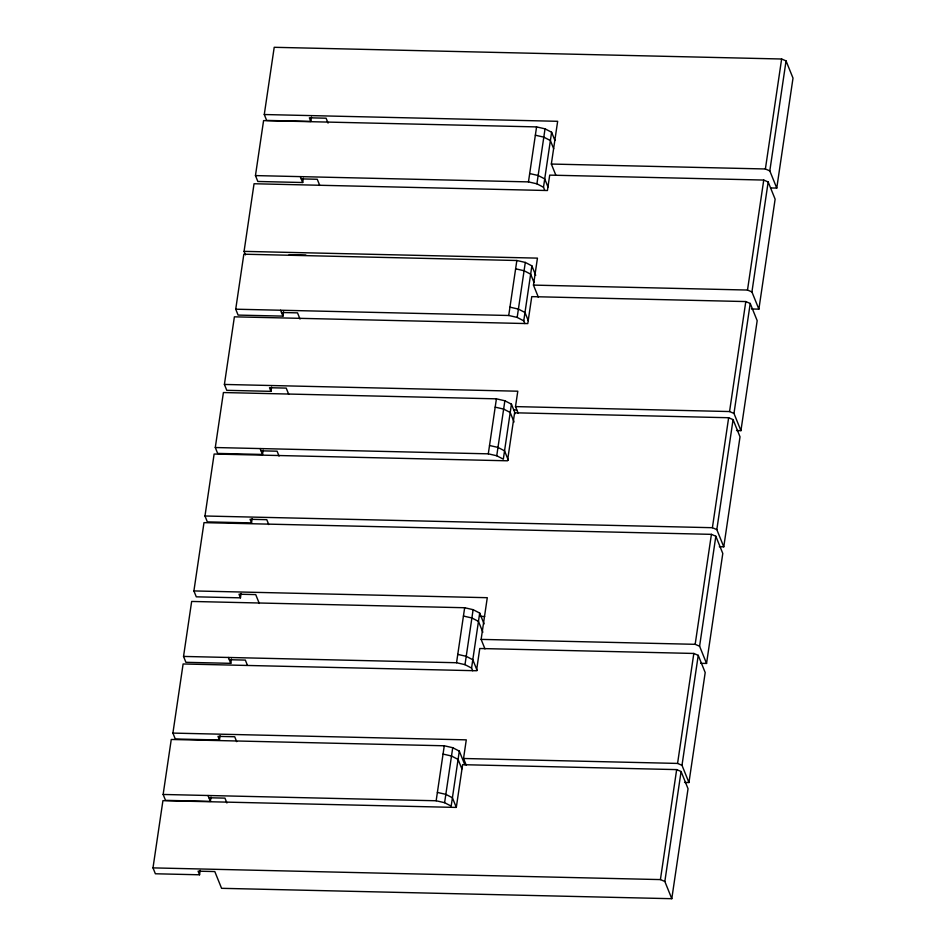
<?xml version="1.0" encoding="UTF-8"?>
<svg xmlns="http://www.w3.org/2000/svg" width="946" height="946" viewBox="0 0 946 946"><rect width="100%" height="100%" fill="white"/><g stroke="black" fill="none" stroke-linecap="round" stroke-linejoin="round"><path stroke-width="1.42" d="M211.029 797.052L210.39 801.392L165.526 800.351L163.138 794.463L171.261 739.476L444.277 745.779L452.732 747.707L459.307 751.112L464.782 764.664M231.415 659.007L230.777 663.347L185.913 662.318L183.536 656.429L191.66 601.443L464.663 607.734L473.118 609.673L479.693 613.079L484.068 623.922M152.992 867.884L162.925 800.659L456.303 807.423L462.618 764.675L676.662 769.606L681.085 771.51L688.038 788.728L671.79 898.7L221.577 888.318L214.801 871.55L198.081 871.171L199.547 874.79L155.381 873.773L152.992 867.884L660.414 879.591L664.837 881.483L671.79 898.7M220.087 735.681L219.46 739.997L175.282 738.98L172.905 733.091L183.11 663.974L476.5 670.749L479.776 648.507L693.82 653.45L698.243 655.342L705.196 672.559L688.948 782.531L684.537 782.437M241.1 593.473L240.45 597.837L196.283 596.82L193.906 590.931L203.993 522.641L711.416 534.348L715.838 536.24L722.791 553.457L706.544 663.442L700.667 663.3M252.156 518.585L251.518 522.913L207.351 521.885L204.975 515.996L214.127 454.033L507.505 460.797L514.6 412.787L728.645 417.73L733.067 419.622L740.02 436.839L723.773 546.812L719.338 546.717M271.597 387.032L270.958 391.348L226.78 390.331L224.403 384.443L234.395 316.827L527.773 323.591L531.758 296.63L745.803 301.561L750.225 303.465L757.178 320.67L740.931 430.655L736.52 430.548M245.487 254.9L244.068 251.364L254.048 183.749L547.427 190.524L549.709 175.128L763.741 180.059L768.164 181.963L775.129 199.168L758.881 309.153L751.526 308.975M311.471 117.056L310.82 121.443L266.654 120.414L264.277 114.525L274.21 47.3L781.633 59.007L786.055 60.899L793.008 78.116L776.761 188.088L770.872 187.958M263.165 450.107L262.527 454.447L217.663 453.418L215.286 447.529L223.41 392.543L496.414 398.834L504.868 400.773L511.443 404.179L515.274 413.662M283.599 311.778L282.96 316.118L238.096 315.089L235.72 309.2L243.843 254.202L516.847 260.505L525.302 262.432L531.877 265.85L535.708 275.333M303.335 178.179L302.696 182.519L257.832 181.478L255.455 175.589L263.579 120.603L536.583 126.906L545.038 128.833L551.613 132.239L554.9 140.375M199.547 874.79L200.185 870.403M163.138 794.463L436.153 800.765L444.277 745.779M183.536 656.429L456.54 662.732L464.663 607.734M215.286 447.529L488.29 453.832L496.414 398.834M235.72 309.2L508.723 315.491L516.847 260.505M255.455 175.589L528.459 181.892L536.583 126.906M459.307 751.112L451.183 806.098L444.608 802.693L452.732 747.707M472.669 670.773L471.569 668.065L464.994 664.66L473.118 609.673M511.443 404.179L503.319 459.165L496.745 455.759L504.868 400.773M524.853 323.544L523.753 320.836L517.178 317.418L525.302 262.432M544.589 189.945L543.489 187.237L536.914 183.82L545.038 128.833M471.569 668.065L479.693 613.079M523.753 320.836L531.877 265.85M543.489 187.237L551.613 132.239M466.283 765.279L463.54 758.491L466.283 739.855L172.905 733.091M484.967 648.897L481.124 639.39L487.285 597.695L193.906 590.931M518.254 413.402L515.511 406.603L517.793 391.206L224.403 384.443M538.404 297.328L533.461 285.101L537.446 258.128L244.068 251.364M555.74 174.915L551.341 164.048L557.655 121.301L264.277 114.525M660.414 879.591L676.662 769.606M688.948 782.531L681.995 765.326L677.573 763.422L693.82 653.45M706.544 663.442L699.591 646.224L695.168 644.321L711.416 534.348M723.773 546.812L716.82 529.606L712.397 527.702L728.645 417.73M740.931 430.655L733.978 413.437L729.555 411.545L745.803 301.561M758.881 309.153L751.928 291.936L747.506 290.044L763.741 180.059M776.761 188.088L769.808 170.883L765.385 168.979L781.633 59.007M664.837 881.483L681.085 771.51M681.995 765.326L698.243 655.342M699.591 646.224L715.838 536.24M716.82 529.606L733.067 419.622M733.978 413.437L750.225 303.465M751.928 291.936L768.164 181.963M769.808 170.883L786.055 60.899M551.341 164.048L765.385 168.979M301.23 178.889L317.253 179.267L319.748 185.44M289.145 254.651L305.865 255.03M533.461 285.101L747.506 290.044M281.494 312.499L297.517 312.866L300.012 319.039M515.511 406.603L729.555 411.545M513.702 409.961L516.646 410.032M261.061 450.828L277.083 451.195L279.058 456.067M204.975 515.996L712.397 527.702M480.261 616.378L484.671 616.485M481.124 639.39L695.168 644.321M229.31 659.729L245.333 660.095L247.308 664.967M463.54 758.491L677.573 763.422M208.924 797.762L224.947 798.128L226.922 803M535.353 135.207L543.808 137.135L550.383 140.552L553.67 148.688M529.689 173.556L538.144 175.495L544.719 178.9L548.006 187.036M528.459 181.892L536.914 183.82M515.617 268.806L524.084 270.745L530.647 274.151L533.934 282.286M509.953 307.154L518.42 309.094L524.983 312.499L528.27 320.635M508.723 315.491L517.178 317.418M495.184 407.147L503.65 409.074L510.213 412.491L514.045 421.987M489.52 445.495L497.986 447.423L504.549 450.84L508.38 460.324M488.29 453.832L496.745 455.759M463.434 616.047L471.9 617.975L478.463 621.392L482.85 632.235M457.769 654.396L466.236 656.323L472.799 659.74L477.186 670.572M456.54 662.732L464.994 664.66M443.047 754.08L451.502 756.008L458.077 759.425L461.908 768.921M437.383 792.429L445.838 794.356L452.413 797.774L456.244 807.257M436.153 800.765L444.608 802.693M328.061 123.098L326.086 118.203L309.354 117.812L310.82 121.443M300.32 176.63L302.696 182.519M280.584 310.229L282.96 316.118M288.719 394.328L286.212 388.108L269.492 387.718L270.958 391.348M260.15 448.558L262.527 454.447M268.759 524.569L266.784 519.673L250.051 519.283L251.518 522.913M259.287 603.453L255.716 594.596L238.995 594.206L240.45 597.837M228.4 657.458L230.777 663.347M236.689 741.652L234.714 736.757L217.994 736.366L219.46 739.997M208.002 795.503L210.39 801.392"/></g></svg>
